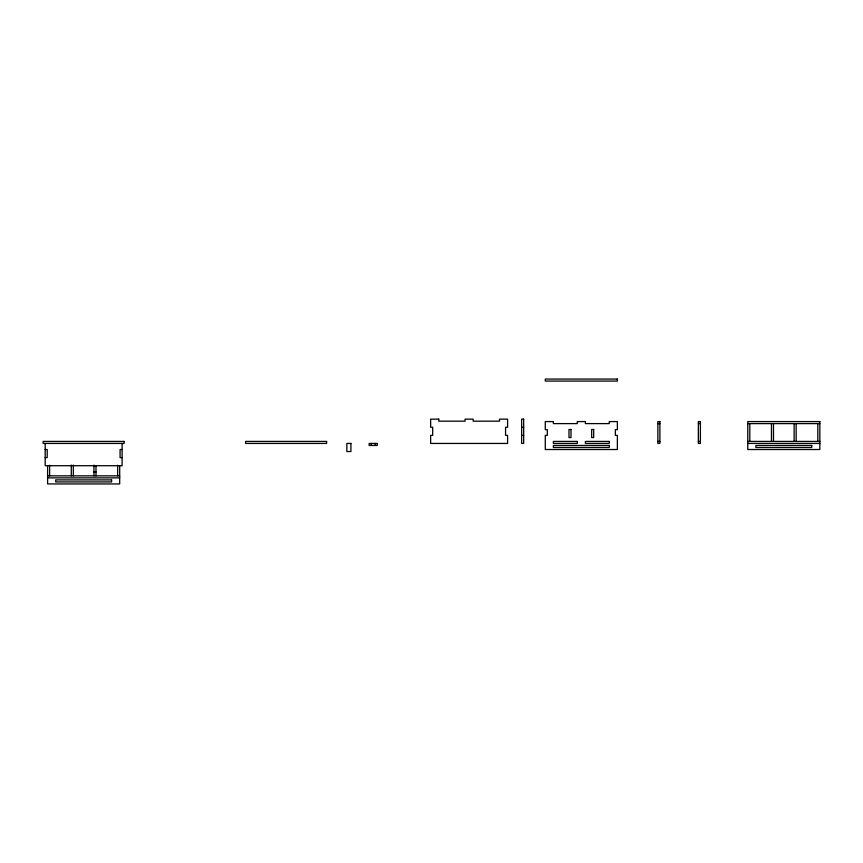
<?xml version="1.0" encoding="UTF-8"?>
<svg xmlns="http://www.w3.org/2000/svg" width="863" height="863" viewBox="0 0 863 863"><rect width="100%" height="100%" fill="white"/><g stroke="black" fill="none" stroke-linecap="round" stroke-linejoin="round"><path stroke-width="1.29" d="M657.865 423.604L659.893 423.604M698.361 423.604L700.389 423.604M747.768 423.604L819.85 423.604M521.64 427.25L523.668 427.25M521.64 435.351L523.668 435.351M657.865 441.425L659.893 441.425M698.361 441.425L700.389 441.425M747.768 441.425L819.85 441.425M747.768 443.442L819.85 443.442M45.178 449.515L47.195 449.515L47.195 457.617L45.178 457.617M122.115 449.515L120.086 449.515L120.086 457.617L122.115 457.617M93.97 471.996L95.998 471.996M47.605 475.847L119.687 475.847M47.605 477.865L119.687 477.865M817.822 423.604L817.822 441.425M796.161 423.604L796.161 441.425M794.133 423.604L794.133 441.425M773.485 423.604L773.485 441.425M771.457 423.604L771.457 441.425M749.796 423.604L749.796 441.425M375.211 443.442L375.211 445.47M371.166 443.442L371.166 445.47M122.115 443.442L122.115 465.718L45.178 465.718L45.178 443.442M119.687 465.718L119.687 483.938L47.605 483.938L47.605 465.718M117.659 465.233L117.659 475.847M95.998 465.718L95.998 475.847M93.97 465.049L93.97 475.847M73.323 465.049L73.323 475.847M71.295 465.049L71.295 475.847M49.633 465.233L49.633 475.847M617.369 379.062L545.287 379.062L545.287 381.079L617.369 381.079L617.369 379.062M438.749 419.148L430.648 419.148L430.648 427.25L432.676 427.25L432.676 435.351L430.648 435.351L430.648 443.442L507.595 443.442L507.595 435.351L505.567 435.351L505.567 427.25L507.595 427.25L507.595 419.148L499.494 419.148L499.494 421.176L473.172 421.176L473.172 419.148L465.071 419.148L465.071 421.176L438.749 421.176L438.749 419.148M523.668 419.148L521.64 419.148L521.64 443.442L523.668 443.442L523.668 419.148M553.388 421.576L545.287 421.576L545.287 429.677L547.315 429.677L547.315 435.351L545.287 435.351L545.287 449.515L617.369 449.515L617.369 435.351L615.351 435.351L615.351 429.677L617.369 429.677L617.369 421.576L609.278 421.576L609.278 423.604L585.384 423.604L585.384 421.576L577.282 421.576L577.282 423.604L553.388 423.604L553.388 421.576M659.893 421.576L657.865 421.576L657.865 443.442L659.893 443.442L659.893 421.576M700.389 421.576L698.361 421.576L698.361 443.442L700.389 443.442L700.389 421.576M819.85 421.576L747.768 421.576L747.768 449.515L819.85 449.515L819.85 421.576M571.004 429.472L568.987 429.472L568.987 437.573L571.004 437.573L571.004 429.472M593.679 429.472L591.662 429.472L591.662 437.573L593.679 437.573L593.679 429.472M124.143 441.425L43.15 441.425L43.15 443.442L124.143 443.442L124.143 441.425M326.613 441.425L245.631 441.425L245.631 443.442L326.613 443.442L326.613 441.425M577.282 441.425L553.388 441.425L553.388 443.442L577.282 443.442L577.282 441.425M609.278 441.425L585.384 441.425L585.384 443.442L609.278 443.442L609.278 441.425M350.917 443.442L346.861 443.442L346.861 451.543L350.917 451.543L350.917 443.442M377.239 443.442L369.137 443.442L369.137 445.47L377.239 445.47L377.239 443.442M609.278 445.47L553.388 445.47L553.388 447.498L609.278 447.498L609.278 445.47M811.749 445.47L755.869 445.47L755.869 447.498L811.749 447.498L811.749 445.47M111.586 479.893L55.707 479.893L55.707 481.921L111.586 481.921L111.586 479.893"/></g></svg>
